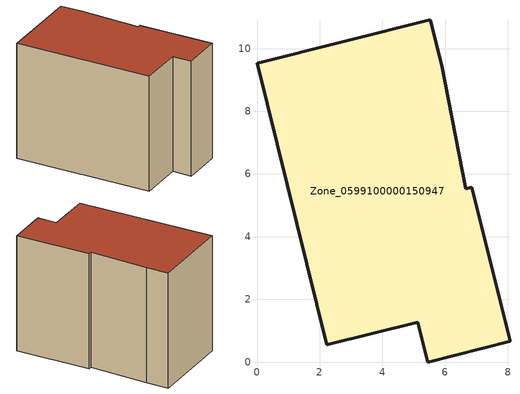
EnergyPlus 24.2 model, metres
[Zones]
Zone_0599100000150947
 floor ground (C_G): 5.53,10.91 5.89,9.46 6.66,5.53 6.85,5.58 8.07,0.66 5.44,0 5.12,1.27 2.23,0.55 0,9.53 z0
 wall outside (C_F): 6.66,5.53 5.89,9.46 5.53,10.91 0,9.53 2.23,0.55 5.12,1.27 5.44,0 8.07,0.66 6.85,5.58 6.66,5.53 z0:7.92
 roof outside (C_R): 5.89,9.46 5.53,10.91 0,9.53 2.23,0.55 5.12,1.27 5.44,0 8.07,0.66 6.85,5.58 6.66,5.53 z7.92
[BUILDING]
Pand.0599100000150947: North Axis=0; Terrain=City; Loads Convergence Tolerance Value=0.04; Temperature Convergence Tolerance Value=0.4; Solar Distribution=FullExterior; Maximum Number of Warmup Days=25; Minimum Number of Warmup Days=1
[Site:Location]
Rotterdam.The.Hague.AP_ZH_NLD Design_Conditions: Latitude=51.96; Longitude=4.45; Time Zone=1; Elevation=-4.5
[SITE:GROUNDTEMPERATURE:BUILDINGSURFACE]
18, 18, 18, 18, 18, 18, 18, 18, 18, 18, 18, 18
[MATERIAL] Thermal Absorptance=0.9; Solar Absorptance=0.7; Visible Absorptance=0.7
Name | Roughness | Thickness | Conductivity | Density | Specific Heat
G.TC.1975-1991 | MediumSmooth | 0.15 | 0.288461 | 540 | 1210
F.TC.1975-1991 | Rough | 0.3 | 0.230769 | 1920 | 840
R.TC.1975-1991 | MediumRough | 0.2 | 0.153846 | 1500 | 1000
[CONSTRUCTION]
C_G: G.TC.1975-1991
C_F: F.TC.1975-1991
C_R: R.TC.1975-1991
[ZONE]
Zone_0599100000150947: Type=1; Multiplier=1; Ceiling Height=Autocalculate; Volume=Autocalculate; Floor Area=autocalculate; Part of Total Floor Area=Yes
[ZONEINFILTRATION:DESIGNFLOWRATE]
Infil_Zone_0599100000150947: Zone or ZoneList or Space or SpaceList=Zone_0599100000150947; Schedule=AlwaysOn; Design Flow Rate Calculation Method=Flow/Area; Flow Rate per Floor Area=0.003; Constant Term Coefficient=1; Temperature Term Coefficient=0; Velocity Term Coefficient=0; Velocity Squared Term Coefficient=0
[HVACTEMPLATE:ZONE:IDEALLOADSAIRSYSTEM]
Zone_0599100000150947: Maximum Heating Supply Air Temperature=50; Minimum Cooling Supply Air Temperature=13; Maximum Heating Supply Air Humidity Ratio=0.0156; Minimum Cooling Supply Air Humidity Ratio=0.0077; Heating Limit=NoLimit; Cooling Limit=NoLimit; Dehumidification Control Type=ConstantSensibleHeatRatio; Cooling Sensible Heat Ratio=0.7; Dehumidification Setpoint=60; Humidification Control Type=None; Humidification Setpoint=30; Outdoor Air Method=None; Outdoor Air Flow Rate per Person=0.00944; Outdoor Air Flow Rate per Zone Floor Area=0; Outdoor Air Flow Rate per Zone=0; Demand Controlled Ventilation Type=None; Outdoor Air Economizer Type=NoEconomizer; Heat Recovery Type=None; Sensible Heat Recovery Effectiveness=0.7; Latent Heat Recovery Effectiveness=0.65
[ZONECONTROL:THERMOSTAT]
ThermostatControl_Zone_0599100000150947: Zone or ZoneList=Zone_0599100000150947; Control Type Schedule=DualSetpointControlType; Control 1=Thermostat_Zone_0599100000150947; Temperature Difference Between Cutout And Setpoint=0
[THERMOSTATSETPOINT:DUALSETPOINT]
Thermostat_Zone_0599100000150947: Heating Setpoint Temperature Schedule=HeatingSetpoint_Zone_0599100000150947; Cooling Setpoint Temperature Schedule=CoolingSetpoint_Zone_0599100000150947
[SCHEDULE:COMPACT]
HeatingSetpoint_Zone_0599100000150947: Through: 12/31, For: AllDays, Until: 24:00, 21
CoolingSetpoint_Zone_0599100000150947: Through: 12/31, For: AllDays, Until: 24:00, 24
DualSetpointControlType: Through: 12/31, For: AllDays, Until: 24:00, 4
AlwaysOn: Through: 12/31, For: AllDays, Until: 24:00, 1
